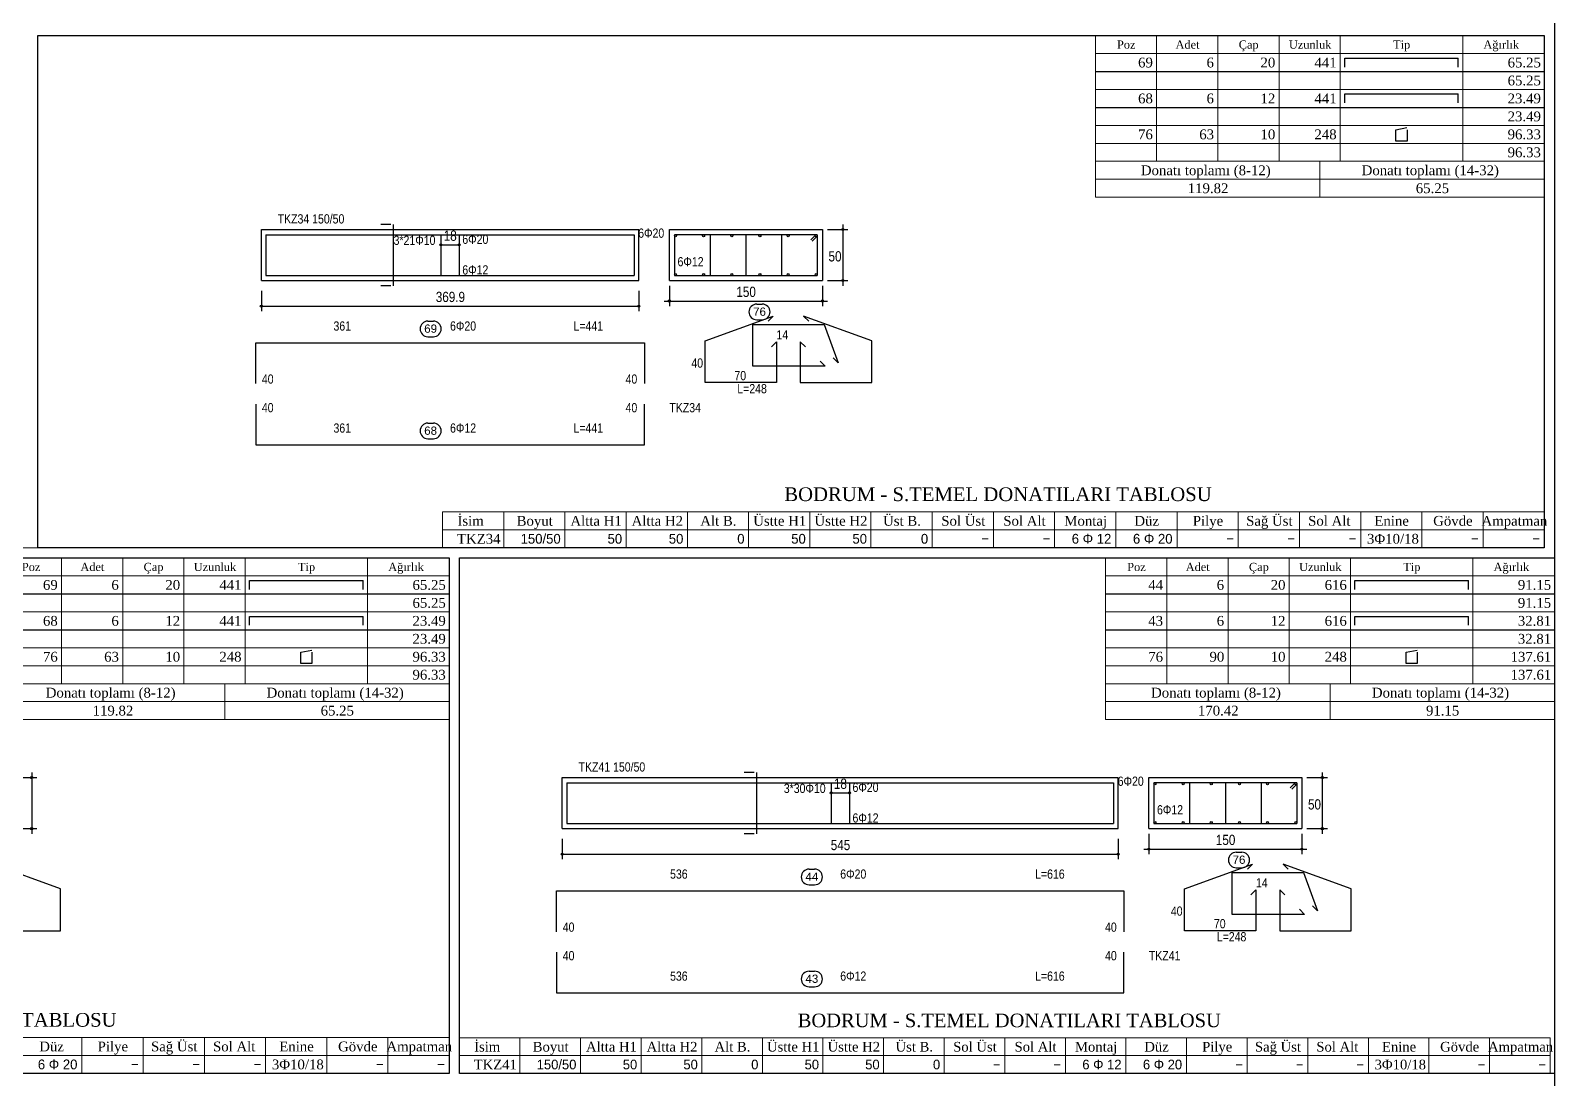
# Model space of a CAD drawing. Header units: metres. Extents: x 419734 to 420376, y 4564732 to 4565123.
# Drawn here: x 420154.2 to 420169.14, y 4565031.38 to 4565041.65 of the extents above; entities that cross this region are included whole.
import ezdxf

# ---------------------------------------------------------------- set-up
doc = ezdxf.new("R2010")
doc.units = ezdxf.units.M
for name, color, linetype in [('Standart', 7, 'Continuous'), ('SW_DIM', 33, 'Continuous'), ('SW_REINFORCEMENT', 7, 'Continuous'), ('SW_SEZIONI_CARPENTERIA', 4, 'Continuous'), ('SW_TXT_TESTI', 1, 'Continuous')]:
    doc.layers.add(name, color=color, linetype=linetype)
doc.styles.add('ACA_1', font='ARIALN.TTF')
doc.styles.add('arial_1_18', font='arial.ttf', dxfattribs={"height": 0.2})
doc.styles.add('SWS', font='ARIALN.TTF')
doc.styles.add('symbol_1_18', font='symbol.ttf', dxfattribs={"height": 0.2})
doc.styles.add('times new roman_1_18', font='times.ttf', dxfattribs={"height": 0.2})

msp = doc.modelspace()

# ---------------------------------------------------------------- linework, layer by layer
for points in [[(420099.1896, 4565062.86785), (420169.1396, 4565062.86785), (420169.1396, 4565020.82258), (420099.1896, 4565020.82258)], [(420154.27191, 4565041.60378), (420169.0396, 4565041.60378), (420169.0396, 4565036.58442), (420154.27191, 4565036.58442)], [(420147.32134, 4565036.48442), (420158.30494, 4565036.48442), (420158.30494, 4565031.43305), (420147.32134, 4565031.43305)]]:
    msp.add_lwpolyline(points, close=True)
msp.add_lwpolyline([(420169.1396, 4565031.43305), (420158.40494, 4565031.43305), (420158.40494, 4565036.48442), (420169.1396, 4565036.48442)])
at = {"layer": 'Standart', "color": 1, "linetype": 'Continuous', "lineweight": 5}
for points in [[(420164.6396, 4565041.60378), (420169.0396, 4565041.60378)], [(420164.6396, 4565041.60378), (420164.6396, 4565040.01978)], [(420165.2396, 4565041.60378), (420165.2396, 4565040.37178)], [(420165.8396, 4565041.60378), (420165.8396, 4565040.37178)], [(420166.4396, 4565041.60378), (420166.4396, 4565040.37178)], [(420167.0396, 4565041.60378), (420167.0396, 4565040.37178)], [(420168.2396, 4565041.60378), (420168.2396, 4565040.37178)], [(420169.0396, 4565041.60378), (420169.0396, 4565040.01978)], [(420164.6396, 4565041.42778), (420169.0396, 4565041.42778)], [(420164.6396, 4565041.07578), (420169.0396, 4565041.07578)], [(420164.6396, 4565040.72378), (420169.0396, 4565040.72378)], [(420164.6396, 4565040.54778), (420169.0396, 4565040.54778)], [(420164.6396, 4565040.37178), (420169.0396, 4565040.37178)], [(420166.8396, 4565040.37178), (420166.8396, 4565040.01978)], [(420164.6396, 4565040.19578), (420169.0396, 4565040.19578)], [(420164.6396, 4565040.01978), (420169.0396, 4565040.01978)], [(420158.2396, 4565036.93642), (420169.0396, 4565036.93642)], [(420158.2396, 4565036.93642), (420158.2396, 4565036.58442)], [(420158.8396, 4565036.93642), (420158.8396, 4565036.58442)], [(420159.4396, 4565036.93642), (420159.4396, 4565036.58442)], [(420160.0396, 4565036.93642), (420160.0396, 4565036.58442)], [(420160.6396, 4565036.93642), (420160.6396, 4565036.58442)], [(420161.2396, 4565036.93642), (420161.2396, 4565036.58442)], [(420161.8396, 4565036.93642), (420161.8396, 4565036.58442)], [(420162.4396, 4565036.93642), (420162.4396, 4565036.58442)], [(420163.0396, 4565036.93642), (420163.0396, 4565036.58442)], [(420163.6396, 4565036.93642), (420163.6396, 4565036.58442)], [(420164.2396, 4565036.93642), (420164.2396, 4565036.58442)], [(420164.8396, 4565036.93642), (420164.8396, 4565036.58442)], [(420165.4396, 4565036.93642), (420165.4396, 4565036.58442)], [(420166.0396, 4565036.93642), (420166.0396, 4565036.58442)], [(420166.6396, 4565036.93642), (420166.6396, 4565036.58442)], [(420167.2396, 4565036.93642), (420167.2396, 4565036.58442)], [(420167.8396, 4565036.93642), (420167.8396, 4565036.58442)], [(420168.4396, 4565036.93642), (420168.4396, 4565036.58442)], [(420169.0396, 4565036.93642), (420169.0396, 4565036.58442)], [(420158.2396, 4565036.76042), (420169.0396, 4565036.76042)], [(420143.37191, 4565036.58442), (420161.25551, 4565036.58442)], [(420153.90494, 4565036.48442), (420158.30494, 4565036.48442)], [(420154.50494, 4565036.48442), (420154.50494, 4565035.25242)], [(420155.10494, 4565036.48442), (420155.10494, 4565035.25242)], [(420155.70494, 4565036.48442), (420155.70494, 4565035.25242)], [(420156.30494, 4565036.48442), (420156.30494, 4565035.25242)], [(420157.50494, 4565036.48442), (420157.50494, 4565035.25242)], [(420158.30494, 4565036.48442), (420158.30494, 4565034.90042)], [(420164.7396, 4565036.48442), (420169.1396, 4565036.48442)], [(420164.7396, 4565036.48442), (420164.7396, 4565034.90042)], [(420165.3396, 4565036.48442), (420165.3396, 4565035.25242)], [(420165.9396, 4565036.48442), (420165.9396, 4565035.25242)], [(420166.5396, 4565036.48442), (420166.5396, 4565035.25242)], [(420167.1396, 4565036.48442), (420167.1396, 4565035.25242)], [(420168.3396, 4565036.48442), (420168.3396, 4565035.25242)], [(420169.1396, 4565036.48442), (420169.1396, 4565034.90042)], [(420153.90494, 4565036.30842), (420158.30494, 4565036.30842)], [(420164.7396, 4565036.30842), (420169.1396, 4565036.30842)], [(420153.90494, 4565035.95642), (420158.30494, 4565035.95642)], [(420164.7396, 4565035.95642), (420169.1396, 4565035.95642)], [(420153.90494, 4565035.60442), (420158.30494, 4565035.60442)], [(420164.7396, 4565035.60442), (420169.1396, 4565035.60442)], [(420153.90494, 4565035.42842), (420158.30494, 4565035.42842)], [(420164.7396, 4565035.42842), (420169.1396, 4565035.42842)], [(420153.90494, 4565035.25242), (420158.30494, 4565035.25242)], [(420156.10494, 4565035.25242), (420156.10494, 4565034.90042)], [(420164.7396, 4565035.25242), (420169.1396, 4565035.25242)], [(420166.9396, 4565035.25242), (420166.9396, 4565034.90042)], [(420153.90494, 4565035.07642), (420158.30494, 4565035.07642)], [(420164.7396, 4565035.07642), (420169.1396, 4565035.07642)], [(420153.90494, 4565034.90042), (420158.30494, 4565034.90042)], [(420164.7396, 4565034.90042), (420169.1396, 4565034.90042)], [(420147.50494, 4565031.78505), (420158.30494, 4565031.78505)], [(420154.70494, 4565031.78505), (420154.70494, 4565031.43305)], [(420155.30494, 4565031.78505), (420155.30494, 4565031.43305)], [(420155.90494, 4565031.78505), (420155.90494, 4565031.43305)], [(420156.50494, 4565031.78505), (420156.50494, 4565031.43305)], [(420157.10494, 4565031.78505), (420157.10494, 4565031.43305)], [(420157.70494, 4565031.78505), (420157.70494, 4565031.43305)], [(420158.30494, 4565031.78505), (420158.30494, 4565031.43305)], [(420158.40494, 4565031.78153), (420169.09694, 4565031.78153)], [(420158.40494, 4565031.78153), (420158.40494, 4565031.43305)], [(420158.99894, 4565031.78153), (420158.99894, 4565031.43305)], [(420159.59294, 4565031.78153), (420159.59294, 4565031.43305)], [(420160.18694, 4565031.78153), (420160.18694, 4565031.43305)], [(420160.78094, 4565031.78153), (420160.78094, 4565031.43305)], [(420161.37494, 4565031.78153), (420161.37494, 4565031.43305)], [(420161.96894, 4565031.78153), (420161.96894, 4565031.43305)], [(420162.56294, 4565031.78153), (420162.56294, 4565031.43305)], [(420163.15694, 4565031.78153), (420163.15694, 4565031.43305)], [(420163.75094, 4565031.78153), (420163.75094, 4565031.43305)], [(420164.34494, 4565031.78153), (420164.34494, 4565031.43305)], [(420164.93894, 4565031.78153), (420164.93894, 4565031.43305)], [(420165.53294, 4565031.78153), (420165.53294, 4565031.43305)], [(420166.12694, 4565031.78153), (420166.12694, 4565031.43305)], [(420166.72094, 4565031.78153), (420166.72094, 4565031.43305)], [(420167.31494, 4565031.78153), (420167.31494, 4565031.43305)], [(420167.90894, 4565031.78153), (420167.90894, 4565031.43305)], [(420168.50294, 4565031.78153), (420168.50294, 4565031.43305)], [(420169.09694, 4565031.78153), (420169.09694, 4565031.43305)], [(420147.50494, 4565031.60905), (420158.30494, 4565031.60905)], [(420158.40494, 4565031.60729), (420169.09694, 4565031.60729)], [(420147.50494, 4565031.43305), (420158.30494, 4565031.43305)], [(420158.40494, 4565031.43305), (420169.09694, 4565031.43305)]]:
    msp.add_lwpolyline(points, dxfattribs=at)
at = {"layer": 'Standart', "color": 7, "linetype": 'Continuous', "lineweight": -3}
for points in [[(420167.0836, 4565041.38378), (420168.1956, 4565041.38378)], [(420167.0836, 4565041.29578), (420167.0836, 4565041.38378)], [(420168.1956, 4565041.29578), (420168.1956, 4565041.38378)], [(420167.0836, 4565041.03178), (420168.1956, 4565041.03178)], [(420167.0836, 4565040.94378), (420167.0836, 4565041.03178)], [(420168.1956, 4565040.94378), (420168.1956, 4565041.03178)], [(420167.5846, 4565040.67978), (420167.69185, 4565040.70178)], [(420167.5846, 4565040.56978), (420167.5846, 4565040.67978)], [(420167.6946, 4565040.67978), (420167.6946, 4565040.56978)], [(420167.6946, 4565040.56978), (420167.5846, 4565040.56978)], [(420156.34894, 4565036.26442), (420157.46094, 4565036.26442)], [(420156.34894, 4565036.17642), (420156.34894, 4565036.26442)], [(420157.46094, 4565036.17642), (420157.46094, 4565036.26442)], [(420167.1836, 4565036.26442), (420168.2956, 4565036.26442)], [(420167.1836, 4565036.17642), (420167.1836, 4565036.26442)], [(420168.2956, 4565036.17642), (420168.2956, 4565036.26442)], [(420156.34894, 4565035.91242), (420157.46094, 4565035.91242)], [(420156.34894, 4565035.82442), (420156.34894, 4565035.91242)], [(420157.46094, 4565035.82442), (420157.46094, 4565035.91242)], [(420167.1836, 4565035.91242), (420168.2956, 4565035.91242)], [(420167.1836, 4565035.82442), (420167.1836, 4565035.91242)], [(420168.2956, 4565035.82442), (420168.2956, 4565035.91242)], [(420156.84994, 4565035.56042), (420156.95719, 4565035.58242)], [(420156.84994, 4565035.45042), (420156.84994, 4565035.56042)], [(420156.95994, 4565035.45042), (420156.84994, 4565035.45042)], [(420156.95994, 4565035.56042), (420156.95994, 4565035.45042)], [(420167.6846, 4565035.56042), (420167.79185, 4565035.58242)], [(420167.6846, 4565035.45042), (420167.6846, 4565035.56042)], [(420167.7946, 4565035.45042), (420167.6846, 4565035.45042)], [(420167.7946, 4565035.56042), (420167.7946, 4565035.45042)]]:
    msp.add_lwpolyline(points, dxfattribs=at)
at = {"layer": 'SW_DIM'}
for points in [[(420162.01314, 4565039.7027), (420162.21314, 4565039.7027)], [(420162.16314, 4565039.7527), (420162.16314, 4565039.1527)], [(420158.22342, 4565039.5527), (420158.40342, 4565039.5527)], [(420162.01314, 4565039.2027), (420162.21314, 4565039.2027)], [(420156.46371, 4565039.1027), (420156.46371, 4565038.9027)], [(420160.16314, 4565039.1027), (420160.16314, 4565038.9027)], [(420160.46314, 4565039.1527), (420160.46314, 4565038.9527)], [(420161.96314, 4565039.1527), (420161.96314, 4565038.9527)], [(420156.46371, 4565038.9527), (420160.16314, 4565038.9527)], [(420160.41314, 4565039.0027), (420162.01314, 4565039.0027)], [(420154.06257, 4565034.33163), (420154.26257, 4565034.33163)], [(420154.21257, 4565034.38163), (420154.21257, 4565033.78163)], [(420166.71314, 4565034.33163), (420166.91314, 4565034.33163)], [(420166.86314, 4565034.38163), (420166.86314, 4565033.78163)], [(420162.04814, 4565034.18163), (420162.22814, 4565034.18163)], [(420154.06257, 4565033.83163), (420154.26257, 4565033.83163)], [(420166.71314, 4565033.83163), (420166.91314, 4565033.83163)], [(420159.41314, 4565033.73163), (420159.41314, 4565033.53163)], [(420164.86314, 4565033.73163), (420164.86314, 4565033.53163)], [(420165.16314, 4565033.78163), (420165.16314, 4565033.58163)], [(420166.66314, 4565033.78163), (420166.66314, 4565033.58163)], [(420159.41314, 4565033.58163), (420164.86314, 4565033.58163)], [(420165.11314, 4565033.63163), (420166.71314, 4565033.63163)]]:
    msp.add_lwpolyline(points, dxfattribs=at)
for centre in [(420162.16314, 4565039.7027), (420158.22342, 4565039.5527), (420158.40342, 4565039.5527), (420162.16314, 4565039.2027), (420156.46371, 4565038.9527), (420160.16314, 4565038.9527), (420160.46314, 4565039.0027), (420161.96314, 4565039.0027), (420154.21257, 4565034.33163), (420166.86314, 4565034.33163), (420162.04814, 4565034.18163), (420162.22814, 4565034.18163), (420154.21257, 4565033.83163), (420166.86314, 4565033.83163), (420159.41314, 4565033.58163), (420164.86314, 4565033.58163), (420165.16314, 4565033.63163), (420166.66314, 4565033.63163)]:
    msp.add_circle(centre, 0.01, dxfattribs=at)
at = {"layer": 'SW_REINFORCEMENT', "color": 7, "ltscale": 0.05, "flags": 128}
for points in [[(420156.50871, 4565039.6527), (420156.50871, 4565039.2527)], [(420156.50871, 4565039.6527), (420160.11814, 4565039.6527)], [(420158.22342, 4565039.6527), (420158.22342, 4565039.2527)], [(420158.40342, 4565039.6527), (420158.40342, 4565039.2527)], [(420160.11814, 4565039.6527), (420160.11814, 4565039.2527)], [(420160.51314, 4565039.6527), (420160.51314, 4565039.2527)], [(420161.91314, 4565039.6527), (420160.51314, 4565039.6527)], [(420160.86314, 4565039.6527), (420160.86314, 4565039.2527)], [(420161.21314, 4565039.6527), (420161.21314, 4565039.2527)], [(420161.56314, 4565039.6527), (420161.56314, 4565039.2527)], [(420161.89854, 4565039.6527), (420161.84904, 4565039.6032)], [(420161.91314, 4565039.6381), (420161.86364, 4565039.5886)], [(420161.91314, 4565039.6527), (420161.91314, 4565039.2527)], [(420156.50871, 4565039.2527), (420160.11814, 4565039.2527)], [(420160.51314, 4565039.2527), (420161.91314, 4565039.2527)], [(420161.31988, 4565038.97197), (420161.37388, 4565038.97197)], [(420158.09595, 4565038.8057), (420158.14995, 4565038.8057)], [(420160.81314, 4565038.6127), (420161.48032, 4565038.85553)], [(420161.27981, 4565038.3627), (420161.27981, 4565038.7727)], [(420161.27981, 4565038.7727), (420161.97981, 4565038.7727)], [(420161.31988, 4565038.81897), (420161.37388, 4565038.81897)], [(420161.48032, 4565038.85553), (420161.43082, 4565038.80604)], [(420162.44647, 4565038.6127), (420161.77929, 4565038.85553)], [(420161.77929, 4565038.85553), (420161.82879, 4565038.80604)], [(420161.97981, 4565038.7727), (420162.11661, 4565038.39682)], [(420156.40871, 4565038.1927), (420156.40871, 4565038.5927)], [(420156.40871, 4565038.5927), (420160.21814, 4565038.5927)], [(420158.09595, 4565038.6527), (420158.14995, 4565038.6527)], [(420160.21814, 4565038.5927), (420160.21814, 4565038.1927)], [(420160.81314, 4565038.2027), (420160.81314, 4565038.6127)], [(420161.46364, 4565038.5532), (420161.51314, 4565038.6027)], [(420161.51314, 4565038.6027), (420161.51314, 4565038.2027)], [(420161.79597, 4565038.5532), (420161.74647, 4565038.6027)], [(420161.74647, 4565038.6027), (420161.74647, 4565038.2027)], [(420162.44647, 4565038.2027), (420162.44647, 4565038.6127)], [(420162.11661, 4565038.39682), (420162.06712, 4565038.44632)], [(420161.98981, 4565038.3627), (420161.27981, 4565038.3627)], [(420161.94031, 4565038.4122), (420161.98981, 4565038.3627)], [(420161.51314, 4565038.2027), (420160.81314, 4565038.2027)], [(420161.74647, 4565038.2027), (420162.44647, 4565038.2027)], [(420156.40871, 4565037.9927), (420156.40871, 4565037.5927)], [(420160.21814, 4565037.5927), (420160.21814, 4565037.9927)], [(420158.09595, 4565037.8057), (420158.14995, 4565037.8057)], [(420156.40871, 4565037.5927), (420160.21814, 4565037.5927)], [(420158.09595, 4565037.6527), (420158.14995, 4565037.6527)], [(420159.45814, 4565034.28163), (420159.45814, 4565033.88163)], [(420159.45814, 4565034.28163), (420164.81814, 4565034.28163)], [(420162.04814, 4565034.28163), (420162.04814, 4565033.88163)], [(420162.22814, 4565034.28163), (420162.22814, 4565033.88163)], [(420164.81814, 4565034.28163), (420164.81814, 4565033.88163)], [(420165.21314, 4565034.28163), (420165.21314, 4565033.88163)], [(420166.61314, 4565034.28163), (420165.21314, 4565034.28163)], [(420165.56314, 4565034.28163), (420165.56314, 4565033.88163)], [(420165.91314, 4565034.28163), (420165.91314, 4565033.88163)], [(420166.26314, 4565034.28163), (420166.26314, 4565033.88163)], [(420166.59854, 4565034.28163), (420166.54904, 4565034.23213)], [(420166.61314, 4565034.26703), (420166.56364, 4565034.21753)], [(420166.61314, 4565034.28163), (420166.61314, 4565033.88163)], [(420159.45814, 4565033.88163), (420164.81814, 4565033.88163)], [(420165.21314, 4565033.88163), (420166.61314, 4565033.88163)], [(420166.01988, 4565033.6009), (420166.07388, 4565033.6009)], [(420154.4959, 4565033.24163), (420153.82872, 4565033.48447)], [(420161.83314, 4565033.43463), (420161.88714, 4565033.43463)], [(420165.51314, 4565033.24163), (420166.18032, 4565033.48447)], [(420165.9798, 4565032.99163), (420165.9798, 4565033.40163)], [(420165.9798, 4565033.40163), (420166.6798, 4565033.40163)], [(420166.01988, 4565033.4479), (420166.07388, 4565033.4479)], [(420166.18032, 4565033.48447), (420166.13082, 4565033.43497)], [(420167.14647, 4565033.24163), (420166.47929, 4565033.48447)], [(420166.47929, 4565033.48447), (420166.52878, 4565033.43497)], [(420166.6798, 4565033.40163), (420166.81661, 4565033.02575)], [(420154.4959, 4565032.83163), (420154.4959, 4565033.24163)], [(420159.35814, 4565032.82163), (420159.35814, 4565033.22163)], [(420159.35814, 4565033.22163), (420164.91814, 4565033.22163)], [(420161.83314, 4565033.28163), (420161.88714, 4565033.28163)], [(420164.91814, 4565033.22163), (420164.91814, 4565032.82163)], [(420165.51314, 4565032.83163), (420165.51314, 4565033.24163)], [(420166.16364, 4565033.18213), (420166.21314, 4565033.23163)], [(420166.21314, 4565033.23163), (420166.21314, 4565032.83163)], [(420166.49597, 4565033.18213), (420166.44647, 4565033.23163)], [(420166.44647, 4565033.23163), (420166.44647, 4565032.83163)], [(420167.14647, 4565032.83163), (420167.14647, 4565033.24163)], [(420166.81661, 4565033.02575), (420166.76711, 4565033.07525)], [(420166.6898, 4565032.99163), (420165.9798, 4565032.99163)], [(420166.6403, 4565033.04113), (420166.6898, 4565032.99163)], [(420153.7959, 4565032.83163), (420154.4959, 4565032.83163)], [(420166.21314, 4565032.83163), (420165.51314, 4565032.83163)], [(420166.44647, 4565032.83163), (420167.14647, 4565032.83163)], [(420159.35814, 4565032.62163), (420159.35814, 4565032.22163)], [(420164.91814, 4565032.22163), (420164.91814, 4565032.62163)], [(420161.83314, 4565032.43463), (420161.88714, 4565032.43463)], [(420159.35814, 4565032.22163), (420164.91814, 4565032.22163)], [(420161.83314, 4565032.28163), (420161.88714, 4565032.28163)]]:
    msp.add_lwpolyline(points, dxfattribs=at)
at = {"layer": 'SW_REINFORCEMENT', "color": 7, "ltscale": 0.05}
for centre in [(420160.52314, 4565039.6427), (420160.79914, 4565039.6427), (420161.07514, 4565039.6427), (420161.35114, 4565039.6427), (420161.62714, 4565039.6427), (420161.90314, 4565039.6427), (420160.52314, 4565039.2627), (420160.79914, 4565039.2627), (420161.07514, 4565039.2627), (420161.35114, 4565039.2627), (420161.62714, 4565039.2627), (420161.90314, 4565039.2627), (420165.22314, 4565034.27163), (420165.49914, 4565034.27163), (420165.77514, 4565034.27163), (420166.05114, 4565034.27163), (420166.32714, 4565034.27163), (420166.60314, 4565034.27163), (420165.22314, 4565033.89163), (420165.49914, 4565033.89163), (420165.77514, 4565033.89163), (420166.05114, 4565033.89163), (420166.32714, 4565033.89163), (420166.60314, 4565033.89163)]:
    msp.add_circle(centre, 0.01, dxfattribs=at)
for centre, start, end in [((420161.31988, 4565038.89547), 90, 270), ((420161.37388, 4565038.89547), 270, 90), ((420158.09595, 4565038.7292), 90, 270), ((420158.14995, 4565038.7292), 270, 90), ((420158.09595, 4565037.7292), 90, 270), ((420158.14995, 4565037.7292), 270, 90), ((420166.01988, 4565033.5244), 90, 270), ((420166.07388, 4565033.5244), 270, 90), ((420161.83314, 4565033.35813), 90, 270), ((420161.88714, 4565033.35813), 270, 90), ((420161.83314, 4565032.35813), 90, 270), ((420161.88714, 4565032.35813), 270, 90)]:
    msp.add_arc(centre, 0.0765, start, end, dxfattribs=at)
at = {"layer": 'SW_SEZIONI_CARPENTERIA'}
for points in [[(420156.46371, 4565039.2027), (420156.46371, 4565039.7027)], [(420156.46371, 4565039.7027), (420160.16314, 4565039.7027)], [(420157.73351, 4565039.7527), (420157.63351, 4565039.7527)], [(420157.75851, 4565039.1527), (420157.75851, 4565039.7527)], [(420160.16314, 4565039.2027), (420160.16314, 4565039.7027)], [(420160.46314, 4565039.2027), (420160.46314, 4565039.7027)], [(420160.46314, 4565039.7027), (420161.96314, 4565039.7027)], [(420161.96314, 4565039.7027), (420161.96314, 4565039.2027)], [(420156.46371, 4565039.2027), (420160.16314, 4565039.2027)], [(420160.46314, 4565039.2027), (420161.96314, 4565039.2027)], [(420157.73351, 4565039.1527), (420157.63351, 4565039.1527)], [(420159.41314, 4565033.83163), (420159.41314, 4565034.33163)], [(420159.41314, 4565034.33163), (420164.86314, 4565034.33163)], [(420161.29564, 4565034.38163), (420161.19564, 4565034.38163)], [(420161.32064, 4565033.78163), (420161.32064, 4565034.38163)], [(420164.86314, 4565033.83163), (420164.86314, 4565034.33163)], [(420165.16314, 4565033.83163), (420165.16314, 4565034.33163)], [(420165.16314, 4565034.33163), (420166.66314, 4565034.33163)], [(420166.66314, 4565034.33163), (420166.66314, 4565033.83163)], [(420159.41314, 4565033.83163), (420164.86314, 4565033.83163)], [(420165.16314, 4565033.83163), (420166.66314, 4565033.83163)], [(420161.29564, 4565033.78163), (420161.19564, 4565033.78163)]]:
    msp.add_lwpolyline(points, dxfattribs=at)
at = {"layer": 'SW_TXT_TESTI', "linetype": 'Continuous', "lineweight": -3}
for points in [[(420164.6396, 4565041.25178), (420169.0396, 4565041.25178)], [(420164.6396, 4565040.89978), (420169.0396, 4565040.89978)], [(420153.90494, 4565036.13242), (420158.30494, 4565036.13242)], [(420164.7396, 4565036.13242), (420169.1396, 4565036.13242)], [(420153.90494, 4565035.78042), (420158.30494, 4565035.78042)], [(420164.7396, 4565035.78042), (420169.1396, 4565035.78042)]]:
    msp.add_lwpolyline(points, dxfattribs=at)

# ---------------------------------------------------------------- texts
at = {"layer": 'Standart', "color": 3, "linetype": 'Continuous', "lineweight": 5, "style": 'arial_1_18'}
for s, p in [('76', (420161.28396, 4565038.85779)), ('69', (420158.06002, 4565038.69152)), ('68', (420158.06002, 4565037.69152)), ('76', (420165.98395, 4565033.48672)), ('44', (420161.79721, 4565033.32046)), ('43', (420161.79721, 4565032.32046))]:
    msp.add_text(s, height=0.081, dxfattribs=at).set_placement(p)
at = {"layer": 'SW_DIM', "style": 'SWS'}
for s, p in [('18', (420158.25127, 4565039.5927)), ('50', (420162.02314, 4565039.39055)), ('369.9', (420158.17358, 4565038.9927)), ('150', (420161.11991, 4565039.0427)), ('18', (420162.07598, 4565034.22163)), ('50', (420166.72314, 4565034.01948)), ('545', (420162.04491, 4565033.62163)), ('150', (420165.81991, 4565033.67163))]:
    msp.add_text(s, height=0.1, dxfattribs=at).set_placement(p)
at = {"layer": 'SW_REINFORCEMENT', "color": 1, "style": 'ACA_1'}
for s, p in [('TKZ34 150/50', (420156.62371, 4565039.7627)), ('3*21Φ10', (420157.76012, 4565039.5527)), ('6Φ20', (420158.43342, 4565039.5627)), ('6Φ20', (420160.15757, 4565039.6227)), ('6Φ12', (420158.43342, 4565039.2627)), ('6Φ12', (420160.54314, 4565039.3427)), ('361', (420157.17059, 4565038.7127)), ('6Φ20', (420158.31342, 4565038.7127)), ('L=441', (420159.52331, 4565038.7127)), ('14', (420161.51314, 4565038.6267)), ('40', (420160.67883, 4565038.3497)), ('70', (420161.10099, 4565038.2267)), ('40', (420156.46871, 4565038.1927)), ('40', (420160.03383, 4565038.1927)), ('L=248', (420161.12925, 4565038.0987)), ('40', (420156.46871, 4565037.9127)), ('40', (420160.03383, 4565037.9127)), ('TKZ34', (420160.46314, 4565037.9127)), ('361', (420157.17059, 4565037.7127)), ('6Φ12', (420158.31342, 4565037.7127)), ('L=441', (420159.52331, 4565037.7127)), ('TKZ41 150/50', (420159.57314, 4565034.39163)), ('3*30Φ10', (420161.58483, 4565034.18163)), ('6Φ20', (420162.25814, 4565034.19163)), ('6Φ20', (420164.85757, 4565034.25163)), ('6Φ12', (420162.25814, 4565033.89163)), ('6Φ12', (420165.24314, 4565033.97163)), ('536', (420160.47014, 4565033.34163)), ('6Φ20', (420162.13814, 4565033.34163)), ('L=616', (420164.04825, 4565033.34163)), ('14', (420166.21314, 4565033.25563)), ('40', (420165.37883, 4565032.97863)), ('40', (420159.41814, 4565032.82163)), ('40', (420164.73383, 4565032.82163)), ('70', (420165.80098, 4565032.85563)), ('L=248', (420165.82925, 4565032.72763)), ('40', (420159.41814, 4565032.54163)), ('40', (420164.73383, 4565032.54163)), ('TKZ41', (420165.16314, 4565032.54163)), ('536', (420160.47014, 4565032.34163)), ('6Φ12', (420162.13814, 4565032.34163)), ('L=616', (420164.04825, 4565032.34163))]:
    msp.add_text(s, height=0.09, dxfattribs=at).set_placement(p)
at = {"layer": 'SW_SEZIONI_CARPENTERIA', "style": 'times new roman_1_18'}
for s, height, p in [('Poz', 0.08, (420164.85089, 4565041.47578)), ('Adet', 0.08, (420165.42464, 4565041.47578)), ('Çap', 0.08, (420166.04435, 4565041.47578)), ('Uzunluk', 0.08, (420166.53587, 4565041.47578)), ('Tip', 0.08, (420167.55744, 4565041.47578)), ('Ağırlık', 0.08, (420168.44242, 4565041.47578)), ('Donatı toplamı (8-12)', 0.096, (420165.08504, 4565040.23578)), ('Donatı toplamı (14-32)', 0.096, (420167.24953, 4565040.23578)), ('İsim', 0.096, (420158.38594, 4565036.80042)), ('Boyut', 0.096, (420158.96606, 4565036.80042)), ('Altta H1', 0.096, (420159.49324, 4565036.80042)), ('Altta H2', 0.096, (420160.09324, 4565036.80042)), ('Alt B.', 0.096, (420160.76614, 4565036.80042)), ('Üstte H1', 0.096, (420161.28538, 4565036.80042)), ('Üstte H2', 0.096, (420161.88538, 4565036.80042)), ('Üst B.', 0.096, (420162.55829, 4565036.80042)), ('Sol Üst', 0.096, (420163.12867, 4565036.80042)), ('Sol Alt', 0.096, (420163.73652, 4565036.80042)), ('Montaj', 0.096, (420164.33456, 4565036.80042)), ('Düz', 0.096, (420165.02137, 4565036.80042)), ('Pilye', 0.096, (420165.59372, 4565036.80042)), ('Sağ Üst', 0.096, (420166.11688, 4565036.80042)), ('Sol Alt', 0.096, (420166.72474, 4565036.80042)), ('Enine', 0.096, (420167.374, 4565036.80042)), ('Gövde', 0.096, (420167.95035, 4565036.80042)), ('Ampatman', 0.096, (420168.42434, 4565036.80042)), ('Poz', 0.08, (420154.11623, 4565036.35642)), ('Adet', 0.08, (420154.68998, 4565036.35642)), ('Çap', 0.08, (420155.30968, 4565036.35642)), ('Uzunluk', 0.08, (420155.8012, 4565036.35642)), ('Tip', 0.08, (420156.82278, 4565036.35642)), ('Ağırlık', 0.08, (420157.70775, 4565036.35642)), ('Poz', 0.08, (420164.95089, 4565036.35642)), ('Adet', 0.08, (420165.52464, 4565036.35642)), ('Çap', 0.08, (420166.14435, 4565036.35642)), ('Uzunluk', 0.08, (420166.63587, 4565036.35642)), ('Tip', 0.08, (420167.65744, 4565036.35642)), ('Ağırlık', 0.08, (420168.54242, 4565036.35642)), ('Donatı toplamı (8-12)', 0.096, (420154.35038, 4565035.11642)), ('Donatı toplamı (14-32)', 0.096, (420156.51487, 4565035.11642)), ('Donatı toplamı (8-12)', 0.096, (420165.18504, 4565035.11642)), ('Donatı toplamı (14-32)', 0.096, (420167.34953, 4565035.11642)), ('Düz', 0.096, (420154.2867, 4565031.64905)), ('Pilye', 0.096, (420154.85905, 4565031.64905)), ('Sağ Üst', 0.096, (420155.38222, 4565031.64905)), ('Sol Alt', 0.096, (420155.99008, 4565031.64905)), ('Enine', 0.096, (420156.63933, 4565031.64905)), ('Gövde', 0.096, (420157.21569, 4565031.64905)), ('Ampatman', 0.096, (420157.68968, 4565031.64905)), ('İsim', 0.09504, (420158.54981, 4565031.64689)), ('Boyut', 0.09504, (420159.12413, 4565031.64689)), ('Altta H1', 0.09504, (420159.64604, 4565031.64689)), ('Altta H2', 0.09504, (420160.24004, 4565031.64689)), ('Alt B.', 0.09504, (420160.90621, 4565031.64689)), ('Üstte H1', 0.09504, (420161.42026, 4565031.64689)), ('Üstte H2', 0.09504, (420162.01426, 4565031.64689)), ('Üst B.', 0.09504, (420162.68043, 4565031.64689)), ('Sol Üst', 0.09504, (420163.24511, 4565031.64689)), ('Sol Alt', 0.09504, (420163.84689, 4565031.64689)), ('Montaj', 0.09504, (420164.43895, 4565031.64689)), ('Düz', 0.09504, (420165.11889, 4565031.64689)), ('Pilye', 0.09504, (420165.68551, 4565031.64689)), ('Sağ Üst', 0.09504, (420166.20345, 4565031.64689)), ('Sol Alt', 0.09504, (420166.80522, 4565031.64689)), ('Enine', 0.09504, (420167.44799, 4565031.64689)), ('Gövde', 0.09504, (420168.01858, 4565031.64689)), ('Ampatman', 0.09504, (420168.48783, 4565031.64689))]:
    msp.add_text(s, height=height, dxfattribs=at).set_placement(p)
at = {"layer": 'SW_TXT_TESTI', "linetype": 'Continuous', "lineweight": 5}
for s, height, style, p in [('69', 0.096, 'times new roman_1_18', (420165.05757, 4565041.29178)), ('6', 0.096, 'times new roman_1_18', (420165.72858, 4565041.29178)), ('20', 0.096, 'times new roman_1_18', (420166.25757, 4565041.29178)), ('441', 0.096, 'times new roman_1_18', (420166.78655, 4565041.29178)), ('65.25', 0.096, 'times new roman_1_18', (420168.68002, 4565041.29178)), ('65.25', 0.096, 'times new roman_1_18', (420168.68002, 4565041.11578)), ('68', 0.096, 'times new roman_1_18', (420165.05757, 4565040.93978)), ('6', 0.096, 'times new roman_1_18', (420165.72858, 4565040.93978)), ('12', 0.096, 'times new roman_1_18', (420166.25757, 4565040.93978)), ('441', 0.096, 'times new roman_1_18', (420166.78655, 4565040.93978)), ('23.49', 0.096, 'times new roman_1_18', (420168.68002, 4565040.93978)), ('23.49', 0.096, 'times new roman_1_18', (420168.68002, 4565040.76378)), ('76', 0.096, 'times new roman_1_18', (420165.05757, 4565040.58778)), ('63', 0.096, 'times new roman_1_18', (420165.65757, 4565040.58778)), ('10', 0.096, 'times new roman_1_18', (420166.25757, 4565040.58778)), ('248', 0.096, 'times new roman_1_18', (420166.78655, 4565040.58778)), ('96.33', 0.096, 'times new roman_1_18', (420168.68002, 4565040.58778)), ('96.33', 0.096, 'times new roman_1_18', (420168.68002, 4565040.41178)), ('119.82', 0.096, 'times new roman_1_18', (420165.5443, 4565040.05978)), ('65.25', 0.096, 'times new roman_1_18', (420167.77981, 4565040.05978)), ('BODRUM - S.TEMEL DONATILARI TABLOSU', 0.1344, 'times new roman_1_18', (420161.58962, 4565037.04202)), ('TKZ34', 0.096, 'times new roman_1_18', (420158.38166, 4565036.62442)), ('150/50', 0.096, 'symbol_1_18', (420159.00534, 4565036.62442)), ('50', 0.096, 'symbol_1_18', (420159.85769, 4565036.62442)), ('50', 0.096, 'symbol_1_18', (420160.45769, 4565036.62442)), ('0', 0.096, 'symbol_1_18', (420161.12864, 4565036.62442)), ('50', 0.096, 'symbol_1_18', (420161.65769, 4565036.62442)), ('50', 0.096, 'symbol_1_18', (420162.25769, 4565036.62442)), ('0', 0.096, 'symbol_1_18', (420162.92864, 4565036.62442)), ('-', 0.096, 'symbol_1_18', (420163.52169, 4565036.62442)), ('-', 0.096, 'symbol_1_18', (420164.12169, 4565036.62442)), ('6 F 12', 0.096, 'symbol_1_18', (420164.40743, 4565036.62442)), ('6 F 20', 0.096, 'symbol_1_18', (420165.00743, 4565036.62442)), ('-', 0.096, 'symbol_1_18', (420165.92169, 4565036.62442)), ('-', 0.096, 'symbol_1_18', (420166.52169, 4565036.62442)), ('-', 0.096, 'symbol_1_18', (420167.12169, 4565036.62442)), ('3Φ10/18', 0.096, 'times new roman_1_18', (420167.30138, 4565036.62442)), ('-', 0.096, 'symbol_1_18', (420168.32169, 4565036.62442)), ('-', 0.096, 'symbol_1_18', (420168.92169, 4565036.62442)), ('69', 0.096, 'times new roman_1_18', (420154.3229, 4565036.17242)), ('6', 0.096, 'times new roman_1_18', (420154.99392, 4565036.17242)), ('20', 0.096, 'times new roman_1_18', (420155.5229, 4565036.17242)), ('441', 0.096, 'times new roman_1_18', (420156.05188, 4565036.17242)), ('65.25', 0.096, 'times new roman_1_18', (420157.94535, 4565036.17242)), ('44', 0.096, 'times new roman_1_18', (420165.15757, 4565036.17242)), ('6', 0.096, 'times new roman_1_18', (420165.82858, 4565036.17242)), ('20', 0.096, 'times new roman_1_18', (420166.35757, 4565036.17242)), ('616', 0.096, 'times new roman_1_18', (420166.88655, 4565036.17242)), ('91.15', 0.096, 'times new roman_1_18', (420168.78002, 4565036.17242)), ('65.25', 0.096, 'times new roman_1_18', (420157.94535, 4565035.99642)), ('91.15', 0.096, 'times new roman_1_18', (420168.78002, 4565035.99642)), ('68', 0.096, 'times new roman_1_18', (420154.3229, 4565035.82042)), ('6', 0.096, 'times new roman_1_18', (420154.99392, 4565035.82042)), ('12', 0.096, 'times new roman_1_18', (420155.5229, 4565035.82042)), ('441', 0.096, 'times new roman_1_18', (420156.05188, 4565035.82042)), ('23.49', 0.096, 'times new roman_1_18', (420157.94535, 4565035.82042)), ('43', 0.096, 'times new roman_1_18', (420165.15757, 4565035.82042)), ('6', 0.096, 'times new roman_1_18', (420165.82858, 4565035.82042)), ('12', 0.096, 'times new roman_1_18', (420166.35757, 4565035.82042)), ('616', 0.096, 'times new roman_1_18', (420166.88655, 4565035.82042)), ('32.81', 0.096, 'times new roman_1_18', (420168.78002, 4565035.82042)), ('23.49', 0.096, 'times new roman_1_18', (420157.94535, 4565035.64442)), ('32.81', 0.096, 'times new roman_1_18', (420168.78002, 4565035.64442)), ('76', 0.096, 'times new roman_1_18', (420154.3229, 4565035.46842)), ('63', 0.096, 'times new roman_1_18', (420154.9229, 4565035.46842)), ('10', 0.096, 'times new roman_1_18', (420155.5229, 4565035.46842)), ('248', 0.096, 'times new roman_1_18', (420156.05188, 4565035.46842)), ('96.33', 0.096, 'times new roman_1_18', (420157.94535, 4565035.46842)), ('76', 0.096, 'times new roman_1_18', (420165.15757, 4565035.46842)), ('90', 0.096, 'times new roman_1_18', (420165.75757, 4565035.46842)), ('10', 0.096, 'times new roman_1_18', (420166.35757, 4565035.46842)), ('248', 0.096, 'times new roman_1_18', (420166.88655, 4565035.46842)), ('137.61', 0.096, 'times new roman_1_18', (420168.709, 4565035.46842)), ('96.33', 0.096, 'times new roman_1_18', (420157.94535, 4565035.29242)), ('137.61', 0.096, 'times new roman_1_18', (420168.709, 4565035.29242)), ('119.82', 0.096, 'times new roman_1_18', (420154.80964, 4565034.94042)), ('65.25', 0.096, 'times new roman_1_18', (420157.04515, 4565034.94042)), ('170.42', 0.096, 'times new roman_1_18', (420165.6443, 4565034.94042)), ('91.15', 0.096, 'times new roman_1_18', (420167.87981, 4565034.94042)), ('BODRUM - S.TEMEL DONATILARI TABLOSU', 0.1344, 'times new roman_1_18', (420150.85495, 4565031.89065)), ('BODRUM - S.TEMEL DONATILARI TABLOSU', 0.133056, 'times new roman_1_18', (420161.72145, 4565031.88608)), ('6 F 20', 0.096, 'symbol_1_18', (420154.27276, 4565031.47305)), ('3Φ10/18', 0.096, 'times new roman_1_18', (420156.56671, 4565031.47305)), ('TKZ41', 0.09504, 'times new roman_1_18', (420158.54558, 4565031.47265)), ('150/50', 0.09504, 'symbol_1_18', (420159.16302, 4565031.47265)), ('50', 0.09504, 'symbol_1_18', (420160.00684, 4565031.47265)), ('50', 0.09504, 'symbol_1_18', (420160.60084, 4565031.47265)), ('0', 0.09504, 'symbol_1_18', (420161.26509, 4565031.47265)), ('50', 0.09504, 'symbol_1_18', (420161.78884, 4565031.47265)), ('50', 0.09504, 'symbol_1_18', (420162.38284, 4565031.47265)), ('0', 0.09504, 'symbol_1_18', (420163.04709, 4565031.47265)), ('6 F 12', 0.09504, 'symbol_1_18', (420164.51108, 4565031.47265)), ('6 F 20', 0.09504, 'symbol_1_18', (420165.10508, 4565031.47265)), ('3Φ10/18', 0.09504, 'times new roman_1_18', (420167.37609, 4565031.47265)), ('-', 0.096, 'symbol_1_18', (420155.18702, 4565031.47305)), ('-', 0.096, 'symbol_1_18', (420155.78702, 4565031.47305)), ('-', 0.096, 'symbol_1_18', (420156.38702, 4565031.47305)), ('-', 0.096, 'symbol_1_18', (420157.58702, 4565031.47305)), ('-', 0.096, 'symbol_1_18', (420158.18702, 4565031.47305)), ('-', 0.09504, 'symbol_1_18', (420163.6342, 4565031.47265)), ('-', 0.09504, 'symbol_1_18', (420164.2282, 4565031.47265)), ('-', 0.09504, 'symbol_1_18', (420166.0102, 4565031.47265)), ('-', 0.09504, 'symbol_1_18', (420166.6042, 4565031.47265)), ('-', 0.09504, 'symbol_1_18', (420167.1982, 4565031.47265)), ('-', 0.09504, 'symbol_1_18', (420168.3862, 4565031.47265)), ('-', 0.09504, 'symbol_1_18', (420168.9802, 4565031.47265))]:
    msp.add_text(s, height=height, dxfattribs=dict(at, style=style)).set_placement(p)

doc.saveas('drawing.dxf')
